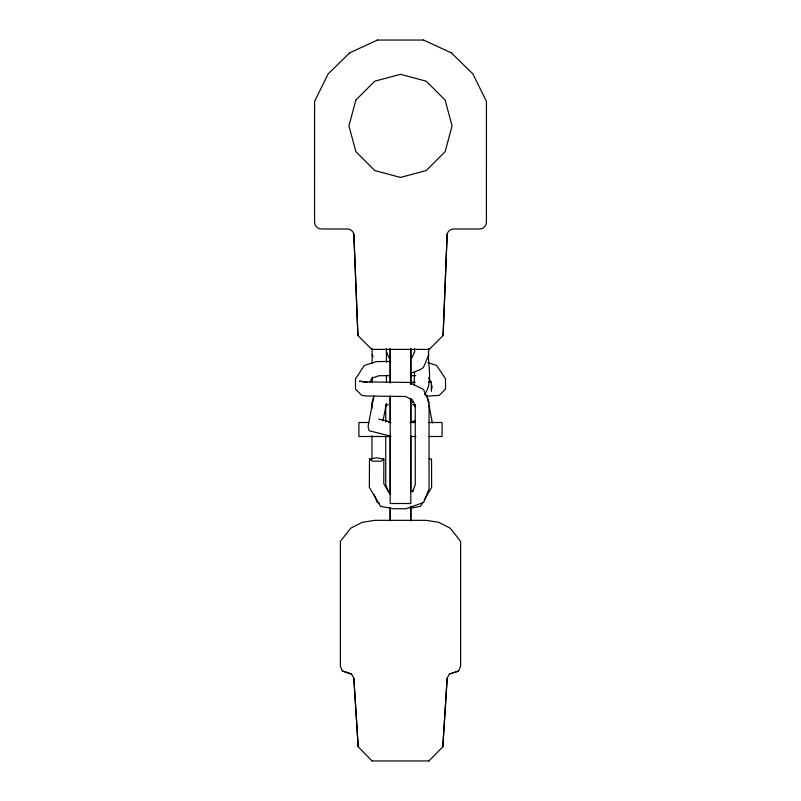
<?xml version="1.0" encoding="UTF-8"?>
<svg xmlns="http://www.w3.org/2000/svg" width="801" height="801" viewBox="0 0 801 801"><rect width="100%" height="100%" fill="white"/><g stroke="black" fill="none" stroke-linecap="round" stroke-linejoin="round"><path stroke-width="1.2" d="M314.553 222.117L314.583 101.417M371.944 459.133L371.954 435.604M371.954 408.36L371.954 402.172L373.807 397.927M385.752 436.745L385.742 484.835L388.335 491.454M385.752 421.947L385.752 404.675M390.187 435.564L390.187 503.499L410.813 503.499L410.813 398.457M390.187 422.397L390.187 396.535M390.187 348.966L390.187 382.828L390.187 348.595M410.813 491.944L410.813 435.854M410.813 422.397L410.813 399.028M410.813 348.966L410.813 384.49L410.813 348.595M414.568 371.684L414.077 384.81M414.568 352.32L414.568 348.655M428.875 348.435C426.733 363.444 433.982 381.336 424.64 394.402M389.797 493.927L383.759 483.644L383.859 459.063L376.54 457.802L369.471 459.103L369.361 487.409L380.475 506.302L393.221 508.735L405.967 508.755L423.729 502.437L429.056 488.85L429.046 402.172L423.479 389.456L409.301 382.447L364.165 381.857L359.569 381.166L367.238 382.397M371.744 349.396L429.226 349.396L443.103 335.549L447.148 233.972A6.879 6.879 0 0 1 453.756 228.986L479.579 228.986A6.879 6.879 0 0 0 486.447 222.117M443.103 335.549L447.178 233.972M428.946 760.95L442.823 746.812L447.148 678.157L449.421 674.042L458.623 671.018L460.635 666.052L460.635 541.406L450.172 528.139L438.808 522.342L426.262 520.34L374.738 520.34L362.192 522.342L350.828 528.139L340.365 541.406L340.365 666.052L342.377 671.018L351.579 674.042L353.852 678.157L358.207 746.812L372.054 760.95M442.823 746.812L447.178 678.157M431.659 389.166L432.16 385.872M373.827 395.934L368.08 426.563L369.121 430.758L391.048 436.215M382.998 420.805L386.442 403.394M412.665 491.454L415.258 484.835L415.248 404.675M411.994 357.767L414.588 351.619M428.875 354.613L423.449 367.449L420.435 369.531L410.583 373.386M385.501 406.758L386.503 404.485M314.553 101.417L328.16 73.902L349.626 52.896M412.405 491.864L413.616 489.811M422.998 502.107L420.525 506.302L410.102 508.295M424.23 500.004L431.639 487.409L431.529 459.103L429.166 458.663M369.672 382.267L372.525 377.882L379.083 375.719L390.237 375.639M383.859 459.063L381.316 461.146L372.425 461.166L369.471 459.103M385.301 406.097L388.295 404.545M349.586 52.896L377.431 40.05M458.623 671.018L449.421 674.042M410.543 421.927L415.248 420.785M410.492 402.743L413.857 402.172M428.565 382.047L430.928 381.987M426.943 396.175L439.278 395.364L445.516 389.066L445.506 378.913L440.009 370.452L436.715 365.536L427.974 362.663M410.302 382.297L415.268 382.257M390.718 361.481L376.3 361.581L364.285 365.536L355.494 378.913L355.484 389.066L361.722 395.364L365.837 395.984L405.616 396.515L412.505 399.919L415.499 406.758M372.014 760.95L428.986 760.95M377.401 40.05L423.599 40.05M368.77 422.497L358.908 422.497L358.908 436.505L390.057 436.505M388.475 422.497L390.948 422.497M410.052 422.497L414.988 422.497M428.535 422.497L442.092 422.497L442.092 436.505L428.385 436.505M410.943 436.505L415.919 436.505M410.763 375.639L415.719 375.679M351.579 674.042L342.377 671.018M423.569 40.05L451.414 52.896M378.703 419.073L390.457 421.927M379.494 503.228L377.271 502.437L374.167 494.517M425.071 394.843L427.173 395.934L428.575 403.023M412.705 404.545L415.699 406.097M451.374 52.896L472.87 73.902L486.447 101.417L486.417 222.117M314.583 222.117A6.879 6.879 0 0 0 321.461 228.986L347.244 228.986A6.879 6.879 0 0 1 353.822 233.972L357.897 335.549L371.774 349.396M428.475 377.882L431.328 382.267L431.328 391.359M386.412 351.619L389.006 357.767M372.125 354.613L373.026 356.755M429.046 405.386L432.36 423.058M414.788 404.555L415.248 406.878M353.822 678.157L358.177 746.812M353.852 233.972L357.937 335.549M386.432 348.655L386.432 362.032M372.125 348.435L372.165 363.354M390.187 395.964L390.187 494.267M386.432 375.309L386.432 382.548M372.165 377.081L372.165 382.067M390.187 507.454L390.187 520.67L390.187 507.454M410.813 506.252L410.813 520.67L410.813 506.252M355.864 100.095L348.926 125.867L355.864 151.649L374.738 170.523L400.52 177.432L426.292 170.523L445.166 151.649L452.074 125.867L445.136 100.095L426.262 81.221L400.48 74.313L374.708 81.221L355.834 100.095"/></g></svg>
